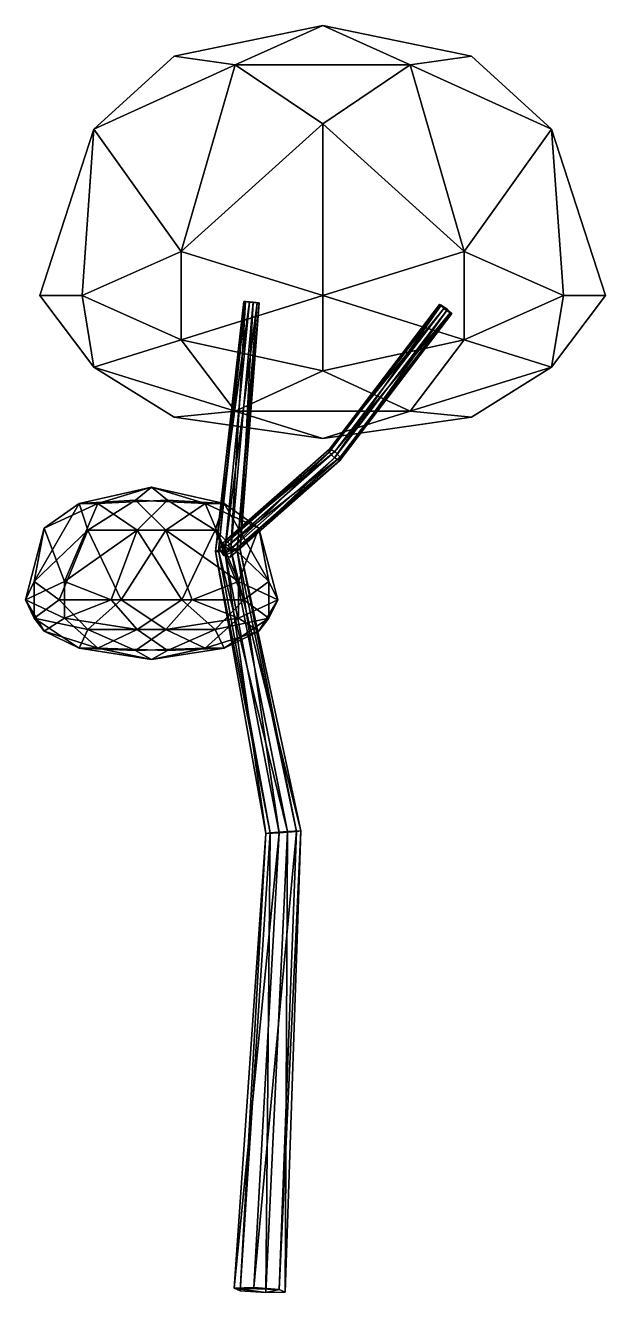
# Model space of a CAD drawing. Extents: x -190 to 282, y -2 to 1026.
import ezdxf

# ---------------------------------------------------------------- set-up
doc = ezdxf.new("R2010")
doc.units = 0
for name, color, linetype in [('bark', 250, 'CONTINUOUS'), ('leaf', 250, 'CONTINUOUS'), ('leaf_2', 250, 'CONTINUOUS')]:
    doc.layers.add(name, color=color, linetype=linetype)

msp = doc.modelspace()

# ---------------------------------------------------------------- meshes
at = {"layer": 'bark'}
mesh = msp.add_polyface(dxfattribs=at)
corners = [(-28.546148, 596.08388, 4.758086), (-31.929291, 601.423427, 3.564969), (-30.143136, 605.366803, -1.193117), (-24.973837, 603.970633, -4.758086), (-21.590694, 598.631086, -3.564969), (-23.376849, 594.68771, 1.193117), (61.272402, 675.17367, 104.02294), (57.117608, 679.833739, 101.977018), (57.360463, 682.418161, 95.513321), (61.758111, 680.342513, 91.095547), (65.912905, 675.682444, 93.141469), (65.67005, 673.098022, 99.605166), (156.600136, 792.443759, 88.55694), (153.009865, 795.57909, 92.876616), (148.047693, 799.179476, 90.928792), (146.675792, 799.64453, 84.661292), (150.266063, 796.5092, 80.341616), (155.228234, 792.908814, 82.28944), (16.536521, 0.055676, -14.809648), (21.405288, -2.024925, 6.234732), (23.330247, 371.963005, 46.740498), (9.145212, 370.839667, 42.413962), (5.648469, 370.217548, 27.997254), (16.336762, 370.718768, 17.907083), (30.521797, 371.842107, 22.23362), (34.01854, 372.464225, 36.650327), (-22.820071, 600.846711, 10.037024), (-32.783064, 600.145606, 7.027272), (-35.190842, 599.326151, -3.009752), (-27.635628, 599.207802, -10.037024), (-17.672635, 599.908907, -7.027272), (-15.264856, 600.728361, 3.009752), (5.551196, -2.495882, 21.04438), (-15.171663, -0.886238, 14.809648), (-20.04043, 1.194363, -6.234732), (-4.186338, 1.66532, -21.04438), (-4.577927, 801.534465, 6.333575), (-10.787817, 802.124231, 4.470668), (-12.286663, 802.26658, -1.862907), (-7.575621, 801.819162, -6.333575), (-1.365731, 801.229396, -4.470668), (0.133116, 801.087048, 1.862907)]
mesh.append_faces([[corners[k] for k in face] for face in [(0, 1, 7), (1, 2, 8), (2, 3, 9), (3, 4, 10), (4, 5, 11), (5, 0, 6), (6, 7, 14), (7, 8, 15), (8, 9, 16), (9, 10, 17), (10, 11, 12), (11, 6, 13), (5, 4, 0), (4, 3, 2), (4, 2, 0), (2, 1, 0), (13, 14, 15), (13, 15, 12), (15, 16, 17), (15, 17, 12), (32, 33, 21), (33, 34, 22), (34, 35, 23), (35, 18, 24), (18, 19, 25), (19, 32, 20), (20, 21, 27), (21, 22, 28), (22, 23, 29), (23, 24, 30), (24, 25, 31), (25, 20, 26), (26, 27, 37), (27, 28, 38), (28, 29, 39), (29, 30, 40), (30, 31, 41), (31, 26, 36), (19, 18, 32), (18, 35, 34), (18, 34, 32), (34, 33, 32), (36, 37, 38), (36, 38, 41), (38, 39, 40), (38, 40, 41), (0, 7, 6), (1, 8, 7), (2, 9, 8), (3, 10, 9), (4, 11, 10), (5, 6, 11), (6, 14, 13), (7, 15, 14), (8, 16, 15), (9, 17, 16), (10, 12, 17), (11, 13, 12), (32, 21, 20), (33, 22, 21), (34, 23, 22), (35, 24, 23), (18, 25, 24), (19, 20, 25), (20, 27, 26), (21, 28, 27), (22, 29, 28), (23, 30, 29), (24, 31, 30), (25, 26, 31), (26, 37, 36), (27, 38, 37), (28, 39, 38), (29, 40, 39), (30, 41, 40), (31, 36, 41)]])
at = {"layer": 'leaf'}
mesh = msp.add_polyface(dxfattribs=at)
corners = [(-174.3096, 618.211282, 22.722169), (-174.3096, 534.561083, 22.722169), (-119.999022, 559.997705, 92.548146), (-12.255941, 559.997705, 63.781884), (0.022366, 618.211282, -23.82262), (0.022366, 534.561083, -23.82262), (-54.288212, 559.997705, -93.648596), (-162.031293, 559.997705, -64.882335), (-74.154931, 641.015685, 48.098469), (-100.132303, 641.015685, -49.198919), (-100.132303, 518.840386, -49.198919), (-74.154931, 518.840386, 48.098469), (-87.143617, 651.497719, -0.550225), (-130.743938, 638.093627, 41.72393), (-146.013055, 638.093627, -15.46604), (-98.820981, 616.405351, 82.766609), (-157.690419, 574.948976, 67.850794), (-35.491188, 616.405351, 65.858225), (-62.437668, 559.997705, 91.985089), (-28.27418, 638.093627, 14.365589), (8.109134, 574.948976, 23.58407), (-43.543296, 638.093627, -42.82438), (-75.466253, 616.405351, -83.86706), (-16.596815, 574.948976, -68.951245), (-138.796047, 616.405351, -66.958675), (-111.849566, 559.997705, -93.08554), (-182.396368, 574.948976, -24.68452), (-87.143617, 511.614375, -0.550225), (-146.013055, 520.854769, -15.46604), (-130.743938, 520.854769, 41.72393), (-98.820981, 535.80604, 82.766609), (-157.690419, 545.046434, 67.850794), (-35.491188, 535.80604, 65.858225), (8.109134, 545.046434, 23.58407), (-28.27418, 520.854769, 14.365589), (-43.543296, 520.854769, -42.82438), (-16.596815, 545.046434, -68.951245), (-75.466253, 535.80604, -83.86706), (-138.796047, 535.80604, -66.958675), (-182.396368, 545.046434, -24.68452), (-189.613376, 559.997705, 26.808115), (15.326142, 559.997705, -27.908566)]
mesh.append_faces([[corners[k] for k in face] for face in [(9, 12, 14), (12, 8, 13), (13, 14, 12), (14, 13, 0), (8, 15, 13), (15, 2, 16), (16, 13, 15), (13, 16, 0), (8, 17, 15), (17, 3, 18), (18, 15, 17), (15, 18, 2), (8, 19, 17), (19, 4, 20), (20, 17, 19), (17, 20, 3), (8, 12, 19), (12, 9, 21), (21, 19, 12), (19, 21, 4), (4, 21, 23), (21, 9, 22), (22, 23, 21), (23, 22, 6), (6, 22, 25), (22, 9, 24), (24, 25, 22), (25, 24, 7), (9, 14, 24), (14, 0, 26), (26, 24, 14), (24, 26, 7), (11, 27, 29), (27, 10, 28), (28, 29, 27), (29, 28, 1), (2, 30, 31), (30, 11, 29), (29, 31, 30), (31, 29, 1), (2, 18, 30), (18, 3, 32), (32, 30, 18), (30, 32, 11), (3, 33, 32), (33, 5, 34), (34, 32, 33), (32, 34, 11), (5, 35, 34), (35, 10, 27), (27, 34, 35), (34, 27, 11), (5, 36, 35), (36, 6, 37), (37, 35, 36), (35, 37, 10), (6, 25, 37), (25, 7, 38), (38, 37, 25), (37, 38, 10), (7, 39, 38), (39, 1, 28), (28, 38, 39), (38, 28, 10), (1, 39, 40), (39, 7, 26), (26, 40, 39), (40, 26, 0), (2, 31, 16), (31, 1, 40), (40, 16, 31), (16, 40, 0), (4, 41, 20), (41, 5, 33), (33, 20, 41), (20, 33, 3), (4, 23, 41), (23, 6, 36), (36, 41, 23), (41, 36, 5)]])
at = {"layer": 'leaf_2'}
mesh = msp.add_polyface(dxfattribs=at)
corners = [(51.84204, 946.553859, 158.703614), (51.84204, 745.953862, 158.703614), (247.219719, 806.952955, 98.084228), (247.219719, 806.952955, -98.084228), (51.84204, 946.553859, -158.703614), (51.84204, 745.953862, -158.703614), (-143.53564, 806.952955, -98.084228), (-143.53564, 806.952955, 98.084228), (172.592086, 1001.240678), (-68.908007, 1001.240678), (-68.908007, 708.25435), (172.592086, 708.25435), (51.84204, 1026.377449), (122.817136, 994.233344, 93.283644), (-19.133057, 994.233344, 93.283644), (237.657255, 942.223089, 57.652462), (166.682158, 842.807322, 150.936106), (237.657255, 942.223089, -57.652462), (281.522277, 806.952955), (122.817136, 994.233344, -93.283644), (166.682158, 842.807322, -150.936106), (-19.133057, 994.233344, -93.283644), (-133.973175, 942.223089, -57.652462), (-62.998079, 842.807322, -150.936106), (-133.973175, 942.223089, 57.652462), (-177.838197, 806.952955), (-62.998079, 842.807322, 150.936106), (51.84204, 690.925786), (-19.133057, 713.085003, 93.283644), (122.817136, 713.085003, 93.283644), (237.657255, 748.93937, 57.652462), (166.682158, 771.098588, 150.936106), (237.657255, 748.93937, -57.652462), (166.682158, 771.098588, -150.936106), (122.817136, 713.085003, -93.283644), (-19.133057, 713.085003, -93.283644), (-62.998079, 771.098588, -150.936106), (-133.973175, 748.93937, -57.652462), (-133.973175, 748.93937, 57.652462), (-62.998079, 771.098588, 150.936106), (51.84204, 806.952955, 186.567287), (51.84204, 806.952955, -186.567287)]
mesh.append_faces([[corners[k] for k in face] for face in [(9, 12, 14), (12, 8, 13), (13, 14, 12), (14, 13, 0), (8, 15, 13), (15, 2, 16), (16, 13, 15), (13, 16, 0), (8, 17, 15), (17, 3, 18), (18, 15, 17), (15, 18, 2), (8, 19, 17), (19, 4, 20), (20, 17, 19), (17, 20, 3), (8, 12, 19), (12, 9, 21), (21, 19, 12), (19, 21, 4), (4, 21, 23), (21, 9, 22), (22, 23, 21), (23, 22, 6), (6, 22, 25), (22, 9, 24), (24, 25, 22), (25, 24, 7), (9, 14, 24), (14, 0, 26), (26, 24, 14), (24, 26, 7), (11, 27, 29), (27, 10, 28), (28, 29, 27), (29, 28, 1), (2, 30, 31), (30, 11, 29), (29, 31, 30), (31, 29, 1), (2, 18, 30), (18, 3, 32), (32, 30, 18), (30, 32, 11), (3, 33, 32), (33, 5, 34), (34, 32, 33), (32, 34, 11), (5, 35, 34), (35, 10, 27), (27, 34, 35), (34, 27, 11), (5, 36, 35), (36, 6, 37), (37, 35, 36), (35, 37, 10), (6, 25, 37), (25, 7, 38), (38, 37, 25), (37, 38, 10), (7, 39, 38), (39, 1, 28), (28, 38, 39), (38, 28, 10), (1, 39, 40), (39, 7, 26), (26, 40, 39), (40, 26, 0), (2, 31, 16), (31, 1, 40), (40, 16, 31), (16, 40, 0), (4, 41, 20), (41, 5, 33), (33, 20, 41), (20, 33, 3), (4, 23, 41), (23, 6, 36), (36, 41, 23), (41, 36, 5)]])

doc.saveas('drawing.dxf')
